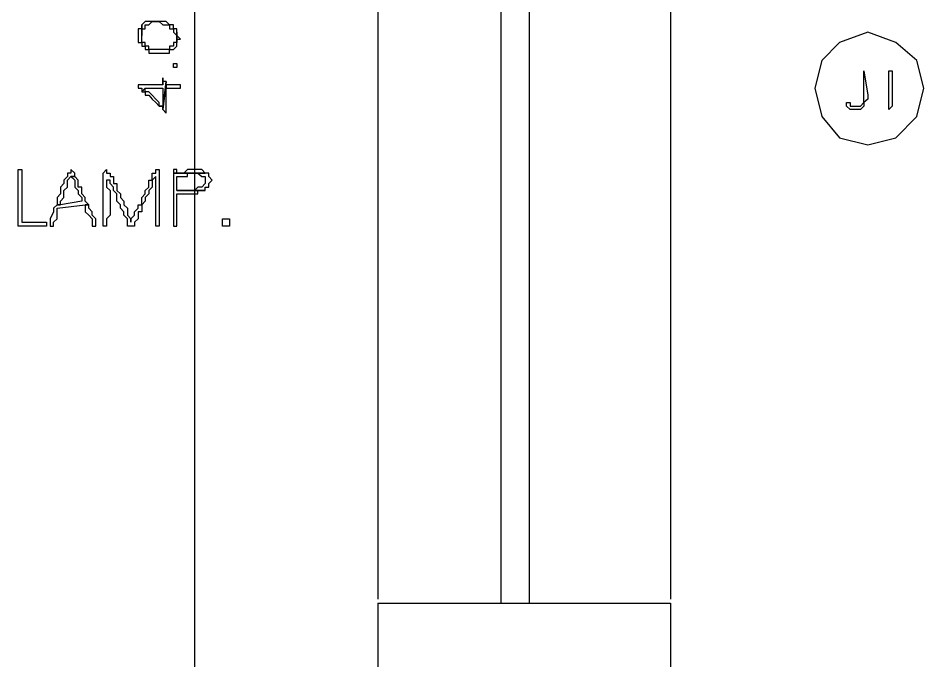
# Model space of a CAD drawing. Header units: millimetres. Extents: x -518.8 to -461.2, y 3.5 to 44.2.
# Drawn here: x -487.126 to -485.489, y 26.441 to 27.603 of the extents above; entities that cross this region are included whole.
import ezdxf

# ---------------------------------------------------------------- set-up
doc = ezdxf.new("R2010")
doc.units = ezdxf.units.MM
doc.header["$MEASUREMENT"] = 0
for name, color, linetype in [('10', 10, 'Continuous'), ('12', 12, 'Continuous'), ('16', 16, 'Continuous'), ('8', 8, 'Continuous'), ('MYSOLIDS', 7, 'Continuous')]:
    doc.layers.add(name, color=color, linetype=linetype)

msp = doc.modelspace()

# ---------------------------------------------------------------- linework, layer by layer
at = {"layer": '10'}
for points in [[(-486.476, 26.5458), (-486.2534, 26.5458)], [(-486.476, 26.5458), (-486.476, 25.5466)], [(-486.2534, 26.5458), (-485.9474, 26.5458)], [(-485.9474, 26.5458), (-485.9474, 23.4714)]]:
    msp.add_lwpolyline(points, dxfattribs=at)
at = {"layer": '12'}
msp.add_lwpolyline([(-485.4895, 27.4759), (-485.5023, 27.5263), (-485.5399, 27.5586), (-485.591, 27.5774), (-485.6421, 27.5586), (-485.6737, 27.5263), (-485.6865, 27.4759), (-485.6737, 27.4248), (-485.6421, 27.3864), (-485.591, 27.3736), (-485.5399, 27.3864), (-485.5023, 27.4248), (-485.4895, 27.4759)], dxfattribs=at)
at = {"layer": '16'}
msp.add_lwpolyline([(-486.8068, 29.6082), (-486.8068, 25.4954)], dxfattribs=at)
at = {"layer": '8'}
for points in [[(-486.476, 28.5511), (-486.476, 26.5526)], [(-486.2534, 28.5511), (-486.2534, 26.5458)], [(-486.2023, 28.5511), (-486.2023, 26.5458)], [(-485.9474, 28.5511), (-485.9474, 26.5526)]]:
    msp.add_lwpolyline(points, dxfattribs=at)
at = {"layer": 'MYSOLIDS'}
for points in [[(-486.909, 27.5714), (-486.909, 27.5714), (-486.909, 27.5646), (-486.909, 27.5646), (-486.909, 27.5586), (-486.9023, 27.5586), (-486.9023, 27.5518), (-486.9023, 27.5518), (-486.8963, 27.5518), (-486.8963, 27.5458), (-486.8963, 27.5458), (-486.8895, 27.5458), (-486.8895, 27.5391), (-486.8835, 27.5391), (-486.8835, 27.5391), (-486.8835, 27.5391), (-486.8767, 27.5391), (-486.8767, 27.5391), (-486.8707, 27.5391), (-486.8707, 27.5391), (-486.8707, 27.5391), (-486.8639, 27.5391), (-486.8579, 27.5391), (-486.8579, 27.5391), (-486.8579, 27.5391), (-486.8519, 27.5391), (-486.8519, 27.5458), (-486.8451, 27.5458), (-486.8451, 27.5458), (-486.8451, 27.5458), (-486.8391, 27.5518), (-486.8391, 27.5518), (-486.8391, 27.5586), (-486.8391, 27.5586), (-486.8391, 27.5586), (-486.8391, 27.5646), (-486.8324, 27.5646), (-486.8391, 27.5714), (-486.8391, 27.5714), (-486.8391, 27.5774), (-486.8391, 27.5774), (-486.8391, 27.5774), (-486.8391, 27.5646), (-486.8391, 27.5646), (-486.8391, 27.5646), (-486.8391, 27.5586), (-486.8451, 27.5586), (-486.8451, 27.5518), (-486.8451, 27.5518), (-486.8519, 27.5518), (-486.8519, 27.5458), (-486.8519, 27.5458), (-486.8579, 27.5458), (-486.8579, 27.5458), (-486.8639, 27.5458), (-486.8639, 27.5458), (-486.8707, 27.5458), (-486.8707, 27.5458), (-486.8707, 27.5458), (-486.8767, 27.5458), (-486.8767, 27.5458), (-486.8835, 27.5458), (-486.8835, 27.5458), (-486.8895, 27.5458), (-486.8895, 27.5518), (-486.8963, 27.5518), (-486.8963, 27.5518), (-486.8963, 27.5518), (-486.8963, 27.5586), (-486.9023, 27.5586), (-486.9023, 27.5646), (-486.9023, 27.5646), (-486.9023, 27.5714), (-486.9023, 27.5714), (-486.9023, 27.5902), (-486.9023, 27.5834), (-486.909, 27.5834), (-486.909, 27.5774), (-486.909, 27.5774), (-486.909, 27.5714), (-486.909, 27.5714)], [(-486.9023, 27.5902), (-486.9023, 27.5714), (-486.9023, 27.5774), (-486.9023, 27.5774), (-486.9023, 27.5774), (-486.9023, 27.5834), (-486.8963, 27.5834), (-486.8963, 27.5902), (-486.8963, 27.5902), (-486.8895, 27.5902), (-486.8895, 27.5902), (-486.8895, 27.5902), (-486.8835, 27.5962), (-486.8767, 27.5962), (-486.8767, 27.5962), (-486.8767, 27.5962), (-486.8707, 27.5962), (-486.8707, 27.5962), (-486.8639, 27.5902), (-486.8639, 27.5902), (-486.8639, 27.5902), (-486.8579, 27.5902), (-486.8579, 27.5902), (-486.8519, 27.5902), (-486.8519, 27.5834), (-486.8519, 27.5834), (-486.8451, 27.5834), (-486.8451, 27.5774), (-486.8451, 27.5774), (-486.8451, 27.5774), (-486.8391, 27.5714), (-486.8391, 27.5714), (-486.8391, 27.5646), (-486.8391, 27.5774), (-486.8391, 27.5834), (-486.8451, 27.5834), (-486.8451, 27.5902), (-486.8451, 27.5902), (-486.8519, 27.5902), (-486.8519, 27.5902), (-486.8579, 27.5962), (-486.8579, 27.5962), (-486.8639, 27.5962), (-486.8639, 27.5962), (-486.8639, 27.5962), (-486.8707, 27.5962), (-486.8767, 27.5962), (-486.8767, 27.5962), (-486.8767, 27.5962), (-486.8835, 27.5962), (-486.8835, 27.5962), (-486.8895, 27.5962), (-486.8895, 27.5962), (-486.8963, 27.5962), (-486.8963, 27.5962), (-486.9023, 27.5902), (-486.9023, 27.5902), (-486.9023, 27.5902), (-486.9023, 27.5902), (-486.9023, 27.5902)], [(-486.8391, 27.5135), (-486.8391, 27.5135), (-486.8391, 27.5135), (-486.8391, 27.5135), (-486.8391, 27.5135), (-486.8451, 27.5135), (-486.8451, 27.5135), (-486.8451, 27.5135), (-486.8451, 27.5203), (-486.8451, 27.5203), (-486.8451, 27.5203), (-486.8451, 27.5203), (-486.8451, 27.5203), (-486.8391, 27.5203), (-486.8391, 27.5203), (-486.8391, 27.5135), (-486.8391, 27.5135), (-486.8391, 27.5135), (-486.8391, 27.5135), (-486.8391, 27.5135)], [(-485.5978, 27.4631), (-485.5978, 27.5075), (-485.5978, 27.5075), (-485.5978, 27.5075), (-485.5978, 27.5075), (-485.5978, 27.5075), (-485.5978, 27.5075), (-485.5978, 27.5075), (-485.5978, 27.5075), (-485.5978, 27.5075), (-485.591, 27.4631), (-485.591, 27.4563), (-485.591, 27.4563), (-485.5978, 27.4503), (-485.5978, 27.4503), (-485.5978, 27.4436), (-485.5978, 27.4436), (-485.5978, 27.4436), (-485.5978, 27.4436), (-485.6038, 27.4375), (-485.6038, 27.4375), (-485.6038, 27.4375), (-485.6098, 27.4375), (-485.6098, 27.4375), (-485.6098, 27.4375), (-485.6166, 27.4375), (-485.6166, 27.4375), (-485.6226, 27.4375), (-485.6226, 27.4375), (-485.6293, 27.4436), (-485.6293, 27.4436), (-485.6293, 27.4503), (-485.6293, 27.4503), (-485.6293, 27.4503), (-485.6293, 27.4503), (-485.6293, 27.4503), (-485.6293, 27.4503), (-485.6226, 27.4503), (-485.6226, 27.4503), (-485.6226, 27.4503), (-485.6226, 27.4503), (-485.6226, 27.4436), (-485.6166, 27.4436), (-485.6166, 27.4436), (-485.6166, 27.4436), (-485.6166, 27.4436), (-485.6098, 27.4436), (-485.6098, 27.4436), (-485.6038, 27.4436), (-485.6038, 27.4436), (-485.6038, 27.4436), (-485.6038, 27.4436), (-485.5978, 27.4503), (-485.5978, 27.4503), (-485.5978, 27.4503), (-485.5978, 27.4563), (-485.5978, 27.4563), (-485.5978, 27.4563), (-485.5978, 27.4631), (-485.5978, 27.4631), (-485.5978, 27.4631), (-485.5978, 27.4631), (-485.5978, 27.4631)], [(-485.5527, 27.4436), (-485.5527, 27.4436), (-485.5527, 27.4503), (-485.5527, 27.4503), (-485.5527, 27.4503), (-485.5527, 27.4563), (-485.5527, 27.4563), (-485.5527, 27.4631), (-485.5527, 27.4631), (-485.5527, 27.4691), (-485.5527, 27.4691), (-485.5527, 27.4759), (-485.5527, 27.4759), (-485.5527, 27.4819), (-485.5527, 27.4819), (-485.5527, 27.4879), (-485.5527, 27.4879), (-485.5527, 27.4947), (-485.5527, 27.4947), (-485.5527, 27.5007), (-485.5527, 27.5007), (-485.5527, 27.5075), (-485.5527, 27.5075), (-485.5527, 27.5075), (-485.5527, 27.5075), (-485.5527, 27.5075), (-485.5466, 27.5075), (-485.5466, 27.5075), (-485.5466, 27.5007), (-485.5466, 27.5007), (-485.5466, 27.5007), (-485.5466, 27.4947), (-485.5466, 27.4947), (-485.5466, 27.4879), (-485.5466, 27.4879), (-485.5466, 27.4819), (-485.5466, 27.4819), (-485.5466, 27.4759), (-485.5466, 27.4691), (-485.5466, 27.4691), (-485.5466, 27.4631), (-485.5466, 27.4631), (-485.5466, 27.4563), (-485.5466, 27.4563), (-485.5466, 27.4503), (-485.5466, 27.4503), (-485.5466, 27.4436), (-485.5466, 27.4436), (-485.5466, 27.4436), (-485.5466, 27.4436), (-485.5527, 27.4375), (-485.5527, 27.4375), (-485.5527, 27.4375), (-485.5527, 27.4375), (-485.5527, 27.4375), (-485.5527, 27.4375), (-485.5527, 27.4436), (-485.5527, 27.4436), (-485.5527, 27.4436), (-485.5527, 27.4436), (-485.5527, 27.4436)], [(-486.909, 27.4759), (-486.909, 27.4759), (-486.9023, 27.4759), (-486.9023, 27.4759), (-486.9023, 27.4691), (-486.8963, 27.4759), (-486.8963, 27.4759), (-486.8963, 27.4759), (-486.8895, 27.4759), (-486.8835, 27.4759), (-486.8835, 27.4759), (-486.8835, 27.4759), (-486.8767, 27.4759), (-486.8767, 27.4759), (-486.8707, 27.4759), (-486.8707, 27.4759), (-486.8639, 27.4759), (-486.8639, 27.4759), (-486.8639, 27.4691), (-486.8639, 27.4691), (-486.8639, 27.4631), (-486.8639, 27.4631), (-486.8639, 27.4563), (-486.8639, 27.4563), (-486.8639, 27.4563), (-486.8639, 27.4503), (-486.8639, 27.4436), (-486.8639, 27.4436), (-486.8639, 27.4375), (-486.8579, 27.4879), (-486.8639, 27.4879), (-486.8639, 27.4947), (-486.8639, 27.4879), (-486.8639, 27.4819), (-486.8707, 27.4819), (-486.8707, 27.4819), (-486.8767, 27.4819), (-486.8767, 27.4819), (-486.8835, 27.4819), (-486.8835, 27.4819), (-486.8895, 27.4819), (-486.8895, 27.4819), (-486.8963, 27.4819), (-486.8963, 27.4819), (-486.9023, 27.4819), (-486.9023, 27.4819), (-486.909, 27.4819), (-486.909, 27.4759), (-486.909, 27.4759)], [(-486.9023, 27.4691), (-486.8963, 27.4691), (-486.8963, 27.4691), (-486.8963, 27.4631), (-486.8895, 27.4631), (-486.8895, 27.4631), (-486.8835, 27.4563), (-486.8835, 27.4563), (-486.8835, 27.4563), (-486.8767, 27.4503), (-486.8767, 27.4503), (-486.8767, 27.4503), (-486.8707, 27.4436), (-486.8707, 27.4436), (-486.8639, 27.4436), (-486.8639, 27.4375), (-486.8639, 27.4375), (-486.8639, 27.4375), (-486.8579, 27.4308), (-486.8579, 27.4308), (-486.8579, 27.4308), (-486.8579, 27.4375), (-486.8579, 27.4375), (-486.8579, 27.4375), (-486.8579, 27.4436), (-486.8579, 27.4436), (-486.8579, 27.4503), (-486.8579, 27.4503), (-486.8579, 27.4563), (-486.8579, 27.4563), (-486.8579, 27.4631), (-486.8579, 27.4631), (-486.8579, 27.4691), (-486.8579, 27.4691), (-486.8579, 27.4759), (-486.8579, 27.4819), (-486.8579, 27.4819), (-486.8579, 27.4819), (-486.8579, 27.4819), (-486.8579, 27.4879), (-486.8639, 27.4375), (-486.8639, 27.4436), (-486.8639, 27.4436), (-486.8707, 27.4436), (-486.8707, 27.4503), (-486.8707, 27.4503), (-486.8767, 27.4563), (-486.8767, 27.4563), (-486.8767, 27.4563), (-486.8835, 27.4631), (-486.8835, 27.4631), (-486.8835, 27.4631), (-486.8895, 27.4691), (-486.8895, 27.4691), (-486.8963, 27.4691), (-486.8963, 27.4759), (-486.8963, 27.4759), (-486.9023, 27.4691), (-486.9023, 27.4691)], [(-486.8639, 27.4879), (-486.8639, 27.4879), (-486.8639, 27.4819), (-486.8639, 27.4819), (-486.8639, 27.4819), (-486.8639, 27.4879), (-486.8639, 27.4879), (-486.8639, 27.4879), (-486.8639, 27.4879)], [(-486.8579, 27.4819), (-486.8579, 27.4759), (-486.8579, 27.4759), (-486.8579, 27.4759), (-486.8519, 27.4759), (-486.8451, 27.4759), (-486.8451, 27.4759), (-486.8391, 27.4759), (-486.8391, 27.4759), (-486.8391, 27.4759), (-486.8324, 27.4759), (-486.8324, 27.4819), (-486.8391, 27.4819), (-486.8391, 27.4819), (-486.8391, 27.4819), (-486.8451, 27.4819), (-486.8451, 27.4819), (-486.8519, 27.4819), (-486.8519, 27.4819), (-486.8579, 27.4819), (-486.8579, 27.4819), (-486.8579, 27.4819)], [(-487.1188, 27.2338), (-487.1128, 27.2338), (-487.1128, 27.2338), (-487.106, 27.2338), (-487.1, 27.2338), (-487.0933, 27.2338), (-487.0933, 27.2338), (-487.0872, 27.2338), (-487.0805, 27.2338), (-487.0805, 27.2338), (-487.0805, 27.2338), (-487.0745, 27.2338), (-487.0745, 27.2338), (-487.0745, 27.2338), (-487.0745, 27.2338), (-487.0745, 27.227), (-487.0805, 27.227), (-487.0805, 27.227), (-487.0872, 27.227), (-487.0872, 27.227), (-487.0933, 27.227), (-487.0933, 27.227), (-487.1, 27.227), (-487.106, 27.227), (-487.1128, 27.227), (-487.1128, 27.227), (-487.1188, 27.227), (-487.1188, 27.227), (-487.1188, 27.227), (-487.1256, 27.227), (-487.1256, 27.227), (-487.1256, 27.2338), (-487.1256, 27.2338), (-487.1256, 27.2338), (-487.1256, 27.2338), (-487.1256, 27.2398), (-487.1256, 27.2466), (-487.1256, 27.2526), (-487.1256, 27.2526), (-487.1256, 27.2594), (-487.1256, 27.2654), (-487.1256, 27.2654), (-487.1256, 27.2721), (-487.1256, 27.2782), (-487.1256, 27.2842), (-487.1256, 27.2842), (-487.1256, 27.2909), (-487.1256, 27.2909), (-487.1256, 27.2969), (-487.1256, 27.3037), (-487.1256, 27.3097), (-487.1256, 27.3097), (-487.1256, 27.3165), (-487.1256, 27.3225), (-487.1256, 27.3225), (-487.1256, 27.3225), (-487.1256, 27.3225), (-487.1256, 27.3293), (-487.1256, 27.3293), (-487.1188, 27.3293), (-487.1188, 27.3293), (-487.1188, 27.3225), (-487.1188, 27.3225), (-487.1188, 27.3225), (-487.1188, 27.3165), (-487.1188, 27.3097), (-487.1188, 27.3097), (-487.1188, 27.3037), (-487.1188, 27.2969), (-487.1188, 27.2969), (-487.1188, 27.2909), (-487.1188, 27.2842), (-487.1188, 27.2782), (-487.1188, 27.2721), (-487.1188, 27.2721), (-487.1188, 27.2654), (-487.1188, 27.2654), (-487.1188, 27.2594), (-487.1188, 27.2526), (-487.1188, 27.2526), (-487.1188, 27.2466), (-487.1188, 27.2466), (-487.1188, 27.2398), (-487.1188, 27.2338), (-487.1188, 27.2338), (-487.1188, 27.2338), (-487.1188, 27.2338), (-487.1188, 27.2338)], [(-487.0301, 27.3293), (-487.0301, 27.3293), (-487.0301, 27.3293), (-487.0301, 27.3225), (-487.0361, 27.3225), (-487.0361, 27.3165), (-487.0361, 27.3165), (-487.0429, 27.3097), (-487.0429, 27.3037), (-487.0489, 27.2969), (-487.0489, 27.2909), (-487.0489, 27.2849), (-487.0489, 27.2849), (-487.0549, 27.2782), (-487.0549, 27.2782), (-487.0549, 27.2721), (-487.0549, 27.2654), (-487.0489, 27.2654), (-487.0489, 27.2721), (-487.0489, 27.2721), (-487.0429, 27.2782), (-487.0429, 27.2849), (-487.0429, 27.2849), (-487.0429, 27.2909), (-487.0429, 27.2909), (-487.0361, 27.2969), (-487.0361, 27.2969), (-487.0361, 27.3037), (-487.0361, 27.3097), (-487.0301, 27.3165), (-487.0301, 27.3165), (-487.0233, 27.3165), (-487.0233, 27.3225), (-487.0301, 27.3293), (-487.0301, 27.3293), (-487.0301, 27.3293)], [(-486.9662, 27.3097), (-486.9662, 27.3097), (-486.9662, 27.3037), (-486.9662, 27.2969), (-486.9594, 27.2909), (-486.9594, 27.2909), (-486.9594, 27.2849), (-486.9594, 27.2849), (-486.9594, 27.2782), (-486.9594, 27.2721), (-486.9594, 27.2654), (-486.9594, 27.2654), (-486.9594, 27.2594), (-486.9594, 27.2594), (-486.9594, 27.2526), (-486.9594, 27.2466), (-486.9662, 27.2398), (-486.9662, 27.2398), (-486.9662, 27.2338), (-486.9662, 27.2338), (-486.9662, 27.227), (-486.9662, 27.227), (-486.9662, 27.227), (-486.9662, 27.227), (-486.9722, 27.227), (-486.9722, 27.227), (-486.9722, 27.2338), (-486.9722, 27.2338), (-486.9722, 27.2338), (-486.9722, 27.2338), (-486.9722, 27.2398), (-486.9722, 27.2398), (-486.9722, 27.2466), (-486.9722, 27.2526), (-486.9722, 27.2594), (-486.9722, 27.2594), (-486.9722, 27.2654), (-486.9722, 27.2721), (-486.9722, 27.2782), (-486.9722, 27.2849), (-486.9722, 27.2849), (-486.9722, 27.2909), (-486.9722, 27.2969), (-486.9722, 27.2969), (-486.9722, 27.3037), (-486.9722, 27.3097), (-486.9722, 27.3165), (-486.9722, 27.3165), (-486.9722, 27.3165), (-486.9722, 27.3225), (-486.9722, 27.3225), (-486.9722, 27.3225), (-486.9722, 27.3225), (-486.9662, 27.3293), (-486.9662, 27.3293), (-486.9662, 27.3225), (-486.9594, 27.3225), (-486.9594, 27.3165), (-486.9534, 27.3165), (-486.9534, 27.3097), (-486.9534, 27.3097), (-486.9534, 27.3037), (-486.9474, 27.3037), (-486.9474, 27.2969), (-486.9474, 27.2909), (-486.9474, 27.2909), (-486.9406, 27.2849), (-486.9406, 27.2782), (-486.9406, 27.2782), (-486.9346, 27.2721), (-486.9346, 27.2654), (-486.9346, 27.2654), (-486.9278, 27.2594), (-486.9278, 27.2526), (-486.9278, 27.2526), (-486.9278, 27.2466), (-486.9218, 27.2398), (-486.9218, 27.2338), (-486.9218, 27.2338), (-486.9218, 27.2398), (-486.9218, 27.2398), (-486.9151, 27.2466), (-486.9151, 27.2466), (-486.9151, 27.2526), (-486.909, 27.2594), (-486.909, 27.2594), (-486.909, 27.2654), (-486.9023, 27.2654), (-486.9023, 27.2721), (-486.9023, 27.2782), (-486.8963, 27.2849), (-486.8963, 27.2909), (-486.8963, 27.2909), (-486.8895, 27.2969), (-486.8895, 27.3037), (-486.8895, 27.3097), (-486.8835, 27.3097), (-486.8835, 27.3165), (-486.8835, 27.3165), (-486.8835, 27.3225), (-486.8767, 27.3225), (-486.8767, 27.3293), (-486.8767, 27.3293), (-486.8767, 27.3293), (-486.8707, 27.3293), (-486.8707, 27.3293), (-486.8707, 27.3225), (-486.8707, 27.3225), (-486.8707, 27.2338), (-486.8707, 27.227), (-486.8707, 27.227), (-486.8707, 27.227), (-486.8707, 27.227), (-486.8767, 27.227), (-486.8767, 27.227), (-486.8767, 27.2338), (-486.8767, 27.2338), (-486.8767, 27.3165), (-486.8835, 27.3097), (-486.8835, 27.3037), (-486.8835, 27.2969), (-486.8895, 27.2909), (-486.8895, 27.2849), (-486.8963, 27.2782), (-486.8963, 27.2721), (-486.8963, 27.2721), (-486.9023, 27.2654), (-486.9023, 27.2594), (-486.9023, 27.2594), (-486.9023, 27.2526), (-486.909, 27.2526), (-486.909, 27.2466), (-486.909, 27.2466), (-486.909, 27.2398), (-486.909, 27.2398), (-486.9151, 27.2338), (-486.9151, 27.227), (-486.9218, 27.227), (-486.9218, 27.227), (-486.9218, 27.227), (-486.9278, 27.227), (-486.9278, 27.227), (-486.9278, 27.2338), (-486.9278, 27.2338), (-486.9278, 27.2398), (-486.9278, 27.2398), (-486.9346, 27.2466), (-486.9346, 27.2466), (-486.9346, 27.2526), (-486.9406, 27.2594), (-486.9406, 27.2654), (-486.9406, 27.2654), (-486.9474, 27.2721), (-486.9474, 27.2782), (-486.9474, 27.2849), (-486.9474, 27.2849), (-486.9534, 27.2909), (-486.9534, 27.2909), (-486.9534, 27.2969), (-486.9594, 27.3037), (-486.9594, 27.3037), (-486.9594, 27.3097), (-486.9594, 27.3097), (-486.9662, 27.3097), (-486.9662, 27.3097), (-486.9662, 27.3097), (-486.9662, 27.3097)], [(-486.8391, 27.3293), (-486.8451, 27.3293), (-486.8451, 27.3225), (-486.8451, 27.3225), (-486.8451, 27.3225), (-486.8068, 27.3225), (-486.8008, 27.3225), (-486.8008, 27.3225), (-486.794, 27.3165), (-486.788, 27.3165), (-486.788, 27.3165), (-486.788, 27.3165), (-486.788, 27.3097), (-486.788, 27.3097), (-486.788, 27.3037), (-486.788, 27.3037), (-486.794, 27.2969), (-486.794, 27.2969), (-486.8008, 27.2969), (-486.8008, 27.2969), (-486.8068, 27.2909), (-486.8068, 27.2909), (-486.8136, 27.2909), (-486.8196, 27.2909), (-486.8263, 27.2909), (-486.8324, 27.2909), (-486.8391, 27.2909), (-486.788, 27.2909), (-486.788, 27.2909), (-486.788, 27.2969), (-486.7812, 27.2969), (-486.7812, 27.3037), (-486.7812, 27.3037), (-486.7752, 27.3097), (-486.7752, 27.3097), (-486.7812, 27.3165), (-486.7812, 27.3225), (-486.788, 27.3225), (-486.788, 27.3225), (-486.8391, 27.3225), (-486.8391, 27.3293), (-486.8391, 27.3293), (-486.8391, 27.3293)], [(-486.8068, 27.3293), (-486.8068, 27.3293), (-486.8136, 27.3293), (-486.8196, 27.3293), (-486.8196, 27.3293), (-486.8263, 27.3225), (-486.8324, 27.3225), (-486.8391, 27.3225), (-486.788, 27.3225), (-486.788, 27.3225), (-486.794, 27.3293), (-486.8008, 27.3293), (-486.8068, 27.3293), (-486.8068, 27.3293)], [(-487.0233, 27.3165), (-487.0301, 27.3165), (-487.0301, 27.3165), (-487.0233, 27.3097), (-487.0233, 27.3097), (-487.0233, 27.3037), (-487.0233, 27.2969), (-487.0173, 27.2909), (-487.0173, 27.2909), (-487.0173, 27.2849), (-487.0173, 27.2849), (-487.0105, 27.2782), (-487.0105, 27.2721), (-487.0105, 27.2721), (-487.0489, 27.2654), (-487.0549, 27.2654), (-487.0617, 27.2594), (-487.0617, 27.2594), (-487.0617, 27.2526), (-487.0617, 27.2526), (-487.0617, 27.2526), (-487.0677, 27.2398), (-487.0677, 27.2398), (-487.0677, 27.2338), (-487.0677, 27.2338), (-487.0677, 27.227), (-487.0677, 27.227), (-487.0617, 27.227), (-487.0617, 27.2338), (-487.0617, 27.2338), (-487.0549, 27.2398), (-487.0549, 27.2398), (-487.0549, 27.2466), (-487.0549, 27.2526), (-487.0549, 27.2594), (-487.0549, 27.2594), (-487.0045, 27.2654), (-486.9978, 27.2654), (-486.9978, 27.2654), (-487.0045, 27.2721), (-487.0045, 27.2782), (-487.0045, 27.2782), (-487.0105, 27.2849), (-487.0105, 27.2909), (-487.0105, 27.2909), (-487.0105, 27.2969), (-487.0173, 27.2969), (-487.0173, 27.3037), (-487.0173, 27.3037), (-487.0173, 27.3097), (-487.0173, 27.3097), (-487.0233, 27.3165), (-487.0233, 27.3165), (-487.0233, 27.3165)], [(-486.8451, 27.3225), (-486.8451, 27.3165), (-486.8451, 27.3165), (-486.8451, 27.3097), (-486.8451, 27.3097), (-486.8451, 27.3037), (-486.8451, 27.2969), (-486.8451, 27.2969), (-486.8451, 27.2909), (-486.8451, 27.2849), (-486.8451, 27.2849), (-486.8451, 27.2782), (-486.8451, 27.2721), (-486.8451, 27.2654), (-486.8451, 27.2594), (-486.8451, 27.2594), (-486.8451, 27.2526), (-486.8451, 27.2466), (-486.8451, 27.2466), (-486.8451, 27.2398), (-486.8451, 27.2338), (-486.8451, 27.2338), (-486.8451, 27.227), (-486.8391, 27.227), (-486.8391, 27.227), (-486.8391, 27.2338), (-486.8391, 27.2338), (-486.8391, 27.2398), (-486.8391, 27.2398), (-486.8391, 27.2466), (-486.8391, 27.2526), (-486.8391, 27.2526), (-486.8391, 27.2594), (-486.8391, 27.2654), (-486.8391, 27.2721), (-486.8391, 27.2721), (-486.8391, 27.2782), (-486.8391, 27.2782), (-486.8391, 27.2849), (-486.8324, 27.2849), (-486.8324, 27.2849), (-486.8263, 27.2849), (-486.8196, 27.2849), (-486.8136, 27.2849), (-486.8068, 27.2849), (-486.8068, 27.2849), (-486.8008, 27.2849), (-486.8008, 27.2909), (-486.794, 27.2909), (-486.788, 27.2909), (-486.8391, 27.2909), (-486.8391, 27.2909), (-486.8391, 27.2969), (-486.8391, 27.2969), (-486.8391, 27.3037), (-486.8391, 27.3097), (-486.8391, 27.3165), (-486.8391, 27.3165), (-486.8324, 27.3165), (-486.8263, 27.3165), (-486.8263, 27.3165), (-486.8196, 27.3165), (-486.8196, 27.3225), (-486.8136, 27.3225), (-486.8068, 27.3225), (-486.8068, 27.3225), (-486.8451, 27.3225), (-486.8451, 27.3225)], [(-486.9978, 27.2654), (-487.0045, 27.2654), (-487.0045, 27.2594), (-487.0045, 27.2594), (-487.0045, 27.2526), (-486.9978, 27.2466), (-486.9978, 27.2466), (-486.9918, 27.2398), (-486.9918, 27.2338), (-486.9918, 27.227), (-486.985, 27.227), (-486.985, 27.227), (-486.985, 27.227), (-486.985, 27.2338), (-486.985, 27.2338), (-486.985, 27.2398), (-486.9918, 27.2466), (-486.9918, 27.2466), (-486.9918, 27.2526), (-486.9978, 27.2594), (-486.9978, 27.2654), (-486.9978, 27.2654)], [(-486.7496, 27.227), (-486.7564, 27.227), (-486.7564, 27.227), (-486.7564, 27.2338), (-486.7564, 27.2338), (-486.7564, 27.2398), (-486.7496, 27.2398), (-486.7496, 27.2398), (-486.7436, 27.2398), (-486.7436, 27.2398), (-486.7436, 27.2398), (-486.7436, 27.2338), (-486.7436, 27.2338), (-486.7436, 27.2338), (-486.7436, 27.227), (-486.7496, 27.227), (-486.7496, 27.227), (-486.7496, 27.227), (-486.7496, 27.227), (-486.7496, 27.227)]]:
    msp.add_lwpolyline(points, dxfattribs=at)

doc.saveas('drawing.dxf')
